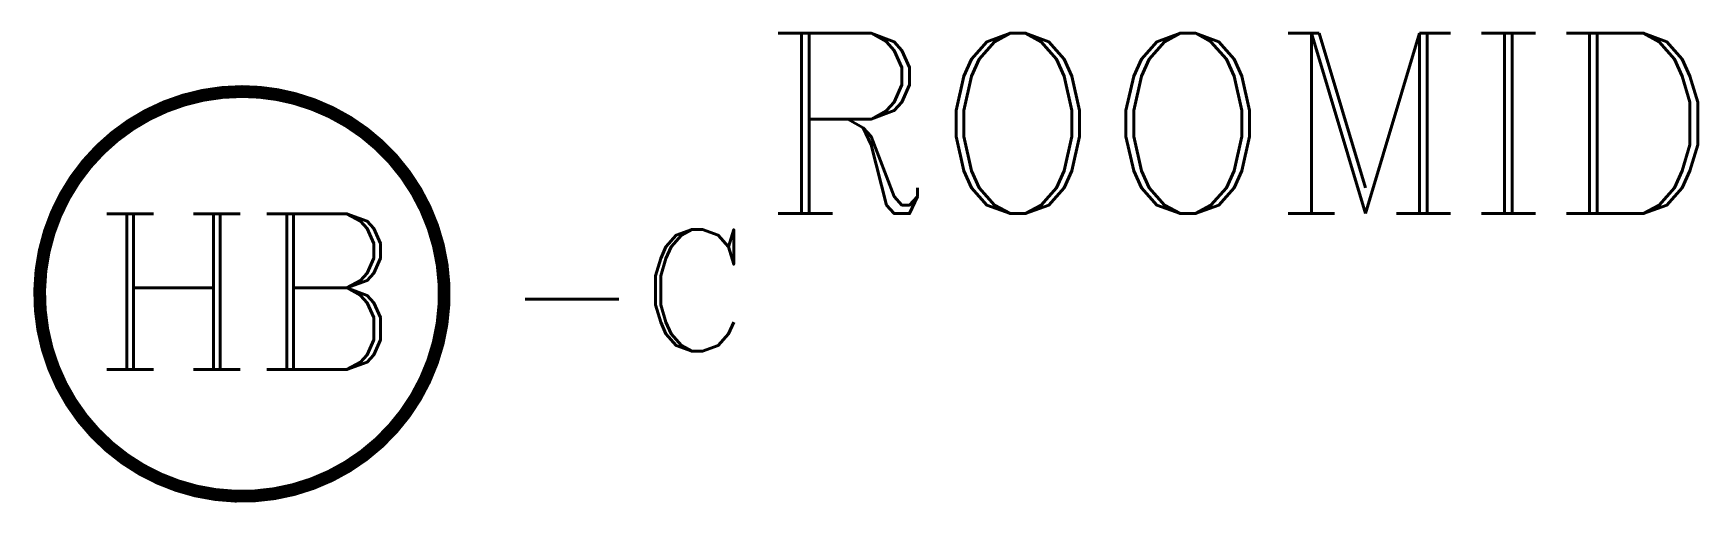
# Model space of a CAD drawing. Header units: inches. Extents: x -12.3 to 85.8, y -12.1 to 15.5.
import ezdxf

# ---------------------------------------------------------------- set-up
doc = ezdxf.new("R2010")
doc.units = ezdxf.units.IN
doc.header["$LTSCALE"] = 48
doc.header["$MEASUREMENT"] = 0
doc.styles.add('FSL12-1', font='complex.shx')
doc.styles.add('WS8th', font='complex.shx', dxfattribs={"height": 0.1875})
doc.styles.add('WSNotes', font='complex.shx', dxfattribs={"height": 18})

msp = doc.modelspace()

# ---------------------------------------------------------------- texts
at = {"style": 'WSNotes', "flags": 1}
msp.add_attdef('ROOMID', (30.7, 4.888), '', height=10.625, dxfattribs=at)

# ---------------------------------------------------------------- wipeouts: each hides what was drawn before it
msp.add_wipeout([(-11.925, -11.768), (29.709, -11.768), (29.709, 12.083), (-11.925, 12.083)])

# ---------------------------------------------------------------- next in the draw order: linework, layer by layer
at = {"linetype": 'Continuous', "const_width": 0.75}
msp.add_lwpolyline([(0, 12.083, 15.257052), (3.086, 11.676, 0.065543), (0, 12.083, 0.879053)], format="xyb", dxfattribs=at)

# ---------------------------------------------------------------- next in the draw order: texts
at = {"insert": (-8.761, 4.882), "char_height": 9.18, "width": 17.3135, "attachment_point": 1, "style": 'WS8th'}
msp.add_mtext('HB', dxfattribs=at)
at = {"linetype": 'Continuous', "insert": (15.456, 3.952), "char_height": 7.1719, "width": 103.54395, "attachment_point": 1, "style": 'FSL12-1'}
msp.add_mtext('-C', dxfattribs=at)

doc.saveas('drawing.dxf')
